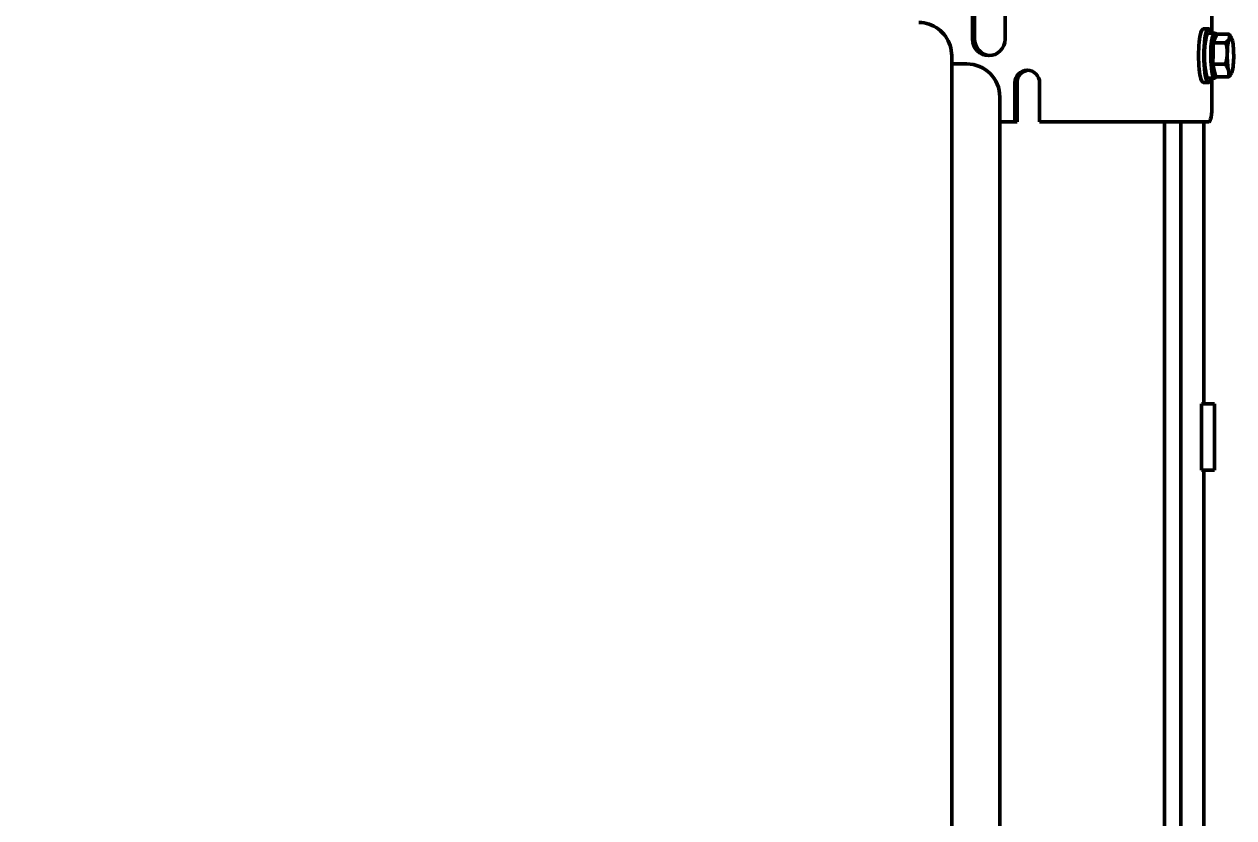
# Model space of a CAD drawing. Header units: inches. Extents: x 15 to 402, y 6 to 258.
# Drawn here: x 300.15 to 318.42, y 91.1 to 103.09 of the extents above; entities that cross this region are included whole.
import ezdxf

# ---------------------------------------------------------------- set-up
doc = ezdxf.new("R2010")
doc.units = ezdxf.units.IN
doc.header["$LTSCALE"] = 12
doc.header["$MEASUREMENT"] = 0
doc.layers.add('Dimension (ANSI)', color=7, linetype='Continuous', lineweight=25)
doc.layers.add('Visible (ANSI)', color=7, linetype='Continuous', lineweight=50)
doc.styles.add('MEMCOR Medium', font='arial.ttf')
doc.dimstyles.new('Default (ANSI)', dxfattribs={"dimscale": 12, "dimtxt": 0.15, "dimasz": 0.098425, "dimexe": 0.125, "dimexo": 0.0625, "dimgap": 0.031496, "dimtad": 0, "dimtih": 1, "dimtoh": 1, "dimdec": 4, "dimrnd": 1e-08, "dimzin": 3, "dimdsep": 46, "dimlunit": 5, "dimtxsty": 'MEMCOR Medium', "dimcen": 0.09, "dimdle": 0.393701, "dimclrd": 256, "dimclre": 256, "dimclrt": 256, "dimadec": 0, "dimazin": 1, "dimtfac": 0.8, "dimtofl": 0, "dimtmove": 0, "dimatfit": 3, "dimfxl": 1, "dimfrac": 1, "dimtolj": 1, "dimtzin": 4, "dimlwd": -1, "dimlwe": -1, "dimarcsym": 0})

# ---------------------------------------------------------------- blocks, each defined once
blk = doc.blocks.new('*D18')
at = {"layer": 'Defpoints', "color": 0, "transparency": 16777216}
for p in [(310.968, 131.37), (253.068, 47.836), (299.125, 47.836)]:
    blk.add_point(p, dxfattribs=at)
at = {"layer": 'Dimension (ANSI)', "transparency": 16777216}
for p, q in [((310.218, 131.37), (251.568, 131.37)), ((253.068, 130.189), (253.068, 104.292)), ((253.068, 49.017), (253.068, 91.969)), ((298.375, 47.836), (251.568, 47.836))]:
    blk.add_line(p, q, dxfattribs=at)
for points in [[(252.872, 130.189), (253.265, 130.189), (253.068, 131.37)], [(252.872, 49.017), (253.265, 49.017), (253.068, 47.836)]]:
    blk.add_solid(points, dxfattribs=at)
at = {"layer": 'Dimension (ANSI)', "transparency": 16777216, "char_height": 1.8, "attachment_point": 5, "style": 'MEMCOR Medium'}
for s, insert in [('\\A1; \\fArial|b0|i0;\\H1.8000;83{\\H0.8x;\\S9#16;} in', (253.068, 99.995)), ('\\A1;[2121.8 mm]{\\P\\fArial|b0|i0;\\H1.8000;SHIPPING HEIGHT\\P\\fArial|b0|i0;\\H1.8000;REF.}', (253.068, 93.833))]:
    blk.add_mtext(s, dxfattribs=dict(at, insert=insert))

msp = doc.modelspace()

# ---------------------------------------------------------------- linework, layer by layer
at = {"layer": 'Visible (ANSI)'}
for p, q in [((314.46979, 102.86465), (314.46979, 104.11465)), ((314.50235, 104.11465), (314.50235, 102.86465)), ((314.9622, 104.11465), (314.9622, 102.86465)), ((318.08593, 102.95465), (318.08593, 103.86465)), ((317.95569, 103.02065), (318.03447, 103.02065)), ((318.12705, 102.95465), (318.03447, 102.95465)), ((318.10649, 102.80853), (318.13236, 102.87272)), ((318.14161, 102.89565), (318.12705, 102.89565)), ((318.13236, 102.87272), (318.15824, 102.93691)), ((318.15824, 102.93691), (318.34821, 102.93691)), ((318.38126, 102.88222), (318.373, 102.89749)), ((318.10321, 102.6474), (318.10649, 102.80853)), ((318.10649, 102.80853), (318.29646, 102.80853)), ((314.15618, 85.86465), (314.15618, 102.61465)), ((314.38311, 102.48965), (314.15618, 102.48965)), ((318.09992, 102.48627), (318.10321, 102.6474)), ((318.09992, 102.48627), (318.2899, 102.48627)), ((318.12251, 102.38933), (318.09992, 102.48627)), ((318.1451, 102.29239), (318.12251, 102.38933)), ((318.13549, 102.33365), (318.12705, 102.33365)), ((318.38126, 102.34707), (318.38058, 102.34583)), ((315.10992, 101.61465), (315.10992, 102.20465)), ((315.14248, 102.20465), (315.14248, 101.61465)), ((315.48414, 102.20465), (315.48414, 101.61465)), ((317.95569, 102.20865), (318.03447, 102.20865)), ((318.12705, 102.27465), (318.03447, 102.27465)), ((318.08593, 101.86465), (318.08593, 102.27465)), ((318.1451, 102.29239), (318.33507, 102.29239)), ((314.88311, 86.48965), (314.88311, 101.98965)), ((314.88311, 101.61465), (315.10992, 101.61465)), ((315.14248, 101.61465), (315.10992, 101.61465)), ((315.48414, 101.61465), (316.94496, 101.61465)), ((317.45179, 101.61465), (316.94496, 101.61465)), ((317.3683, 87.86465), (317.3683, 101.61465)), ((317.45179, 101.61465), (318.04251, 101.61465)), ((317.6145, 101.61465), (317.6145, 87.86465)), ((317.96179, 97.35465), (317.96179, 101.61465)), ((318.12646, 97.35465), (317.92923, 97.35465)), ((317.92923, 96.35465), (317.92923, 97.35465)), ((318.12646, 96.35465), (318.12646, 97.35465)), ((318.12646, 96.35465), (317.92923, 96.35465)), ((317.96179, 88.47465), (317.96179, 96.35465))]:
    msp.add_line(p, q, dxfattribs=at)
msp.add_arc((314.38311, 101.98965), 0.5, 0, 90, dxfattribs=at)
for centre, major_axis, ratio, start_param, end_param in [((318.03447, 102.61465), (0, -0.406), 0.17364818, 2.56337561, 6.86140235), ((314.71599, 102.86465), (0, -0.25), 0.98480775, 4.71238898, 7.85398163), ((314.74855, 102.86465), (0, -0.25), 0.98480775, 4.71238898, 6.21701441), ((317.95569, 102.61465), (0, -0.406), 0.17364818, 3.14159265, 6.28318531), ((318.03447, 102.61465), (0, 0.34), 0.17364818, 0, 3.14159265), ((318.12705, 102.61465), (0, -0.34), 0.17364818, 2.70033439, 6.60764803), ((318.12705, 102.61465), (0, -0.281), 0.17364818, 3.14159265, 6.28318531), ((318.36636, 102.61465), (0, -0.281), 0.17364818, 3.54837603, 4.59557358), ((318.36636, 102.61465), (0, 0.281), 0.17364818, 5.64277113, 6.68996869), ((318.36636, 102.61465), (0, 0.281), 0.17364818, 4.59557358, 5.64277113), ((318.36636, 102.61465), (0, -0.281), 0.17364818, 4.59557358, 5.64277113), ((318.36636, 102.61465), (0, 0.281), 0.17364818, 3.54837603, 4.59557358), ((315.29703, 102.20465), (0, 0.19), 0.98480775, 4.71238898, 7.85398163), ((315.32959, 102.20465), (0, 0.19), 0.98480775, 0.08711358, 1.57079633), ((318.36636, 102.61465), (0, -0.281), 0.17364818, 5.64277113, 6.68996869), ((318.04251, 101.86465), (0, -0.25), 0.17364818, 0, 1.57079633)]:
    msp.add_ellipse(centre, major_axis=major_axis, ratio=ratio, start_param=start_param, end_param=end_param, dxfattribs=at)
msp.add_open_spline([(314.15618, 102.61465), (314.15618, 102.66661), (314.14808, 102.71857), (314.11639, 102.81762), (314.09279, 102.8647), (314.03216, 102.94944), (313.99513, 102.98708), (313.91109, 103.04908), (313.86408, 103.07343), (313.7647, 103.10622), (313.71234, 103.11465), (313.65998, 103.11465)], degree=3, knots=[6.28318531, 6.28318531, 6.28318531, 6.28318531, 6.59734457, 6.59734457, 6.91150384, 6.91150384, 7.2256631, 7.2256631, 7.53982237, 7.53982237, 7.85398163, 7.85398163, 7.85398163, 7.85398163], dxfattribs=at)
for points, weights in [([(318.29646, 102.80853), (318.33504, 102.84293), (318.34705, 102.87272)], [1, 1.0379548493, 1]), ([(318.34705, 102.87272), (318.35906, 102.90251), (318.34821, 102.93691)], [1, 1.0379548493, 1]), ([(318.34821, 102.93691), (318.3628, 102.91633), (318.373, 102.89749)], [1, 1.014698826, 1.01801278341]), ([(318.3179, 102.6474), (318.31942, 102.72218), (318.29646, 102.80853)], [1, 1.0379548493, 1]), ([(318.2899, 102.48627), (318.31637, 102.57262), (318.3179, 102.6474)], [1, 1.0379548493, 1]), ([(318.3372, 102.38933), (318.32672, 102.43432), (318.2899, 102.48627)], [1, 1.0379548493, 1]), ([(318.33507, 102.29239), (318.34769, 102.34434), (318.3372, 102.38933)], [1, 1.0379548493, 1]), ([(318.38058, 102.34583), (318.36712, 102.32096), (318.33507, 102.29239)], [1.0109408091, 1.03132709129, 1])]:
    msp.add_rational_spline(points, weights, degree=2, dxfattribs=at)

# ---------------------------------------------------------------- dimensions: what is measured, and where the dimension line sits
at = {"layer": 'Dimension (ANSI)'}
dim = msp.add_linear_dim(base=(253.06842, 47.83565), p1=(310.96777, 131.37045), p2=(299.12506, 47.83565), angle=90, text=' \\fArial|b0|i0;\\H1.8000;<> in\\X[2121.8 mm]{\\P\\fArial|b0|i0;\\H1.8000;SHIPPING HEIGHT\\P\\fArial|b0|i0;\\H1.8000;REF.}', dimstyle='Default (ANSI)', override={"dimgap": 0.031496, "dimdec": 4, "dimpost": '', "dimtol": 0, "dimlim": 0, "dimtp": 0, "dimtm": 0, "dimtdec": 2, "dimatfit": 1}, dxfattribs=at)
dim.commit()
dim.dimension.update_dxf_attribs({"geometry": '*D18', "text_midpoint": (253.06842, 98.13033), "dimtype": 160})

doc.saveas('drawing.dxf')
